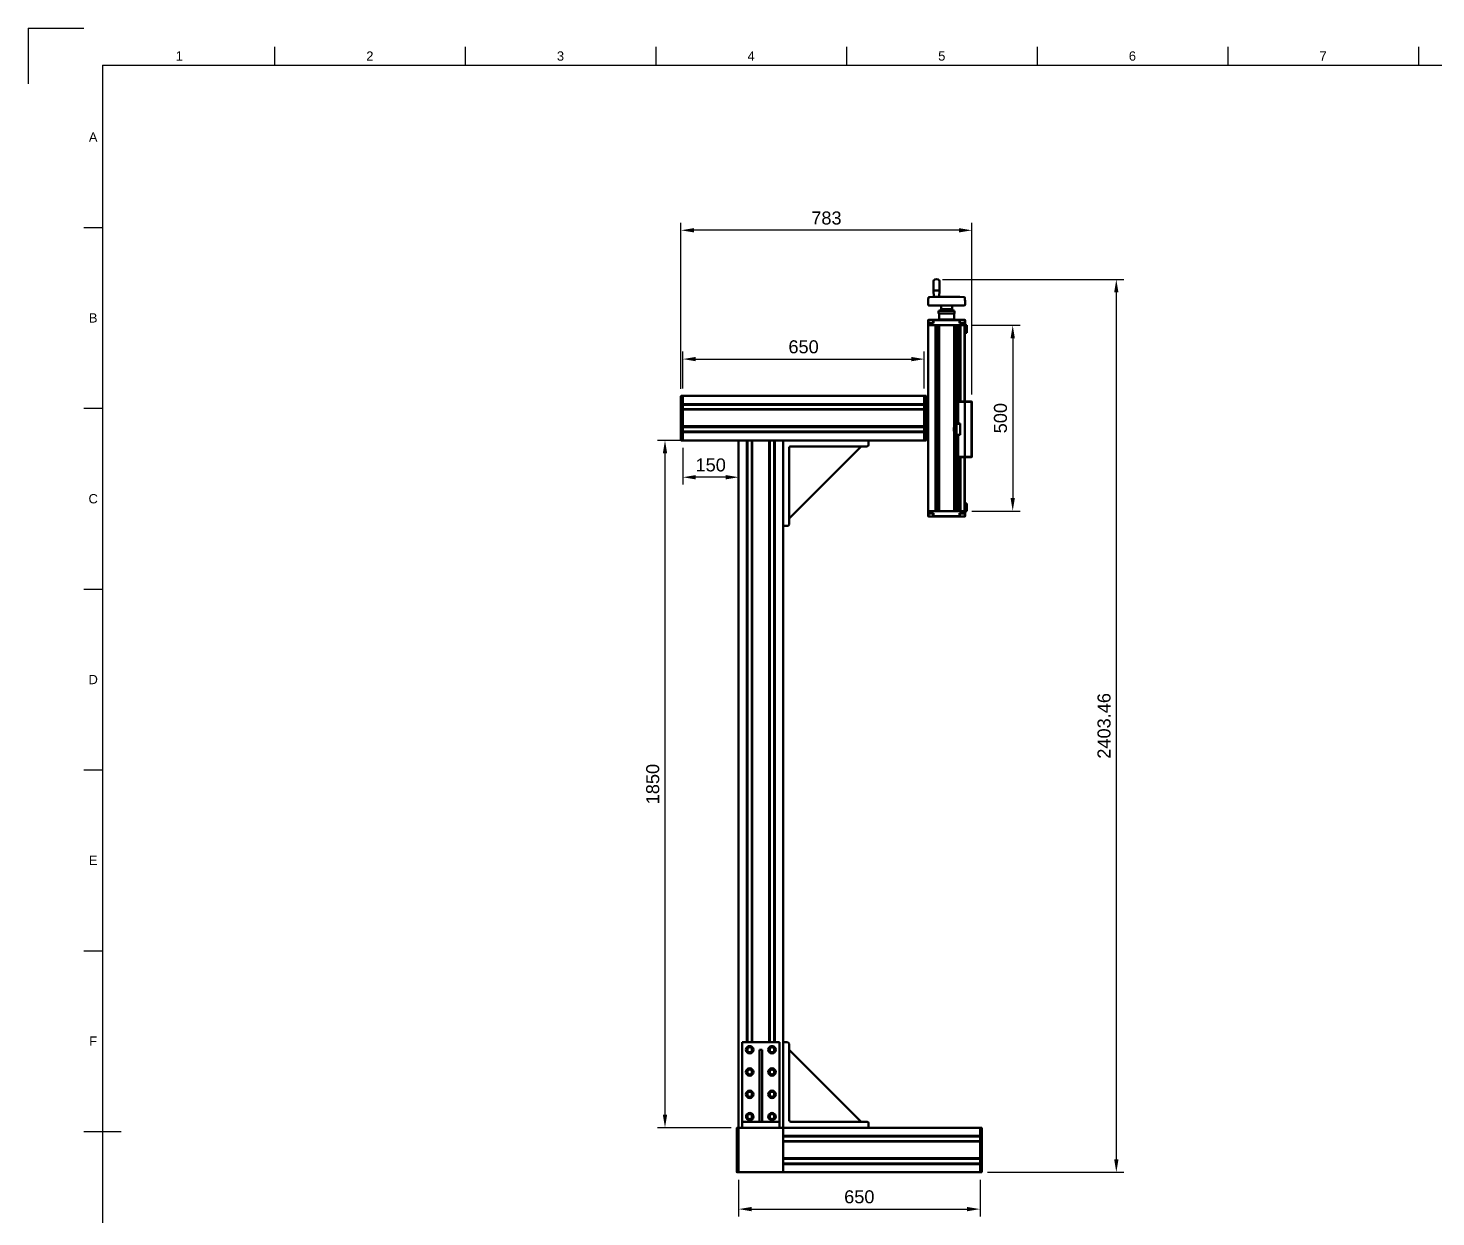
# Model space of a CAD drawing. Header units: millimetres. Extents: x 0 to 841, y 0 to 594.
# Drawn here: x 0 to 378.9, y 274 to 594 of the extents above; entities that cross this region are included whole.
import ezdxf
from ezdxf.enums import TextEntityAlignment as Align

# ---------------------------------------------------------------- set-up
doc = ezdxf.new("R2010")
doc.units = ezdxf.units.MM
doc.header["$LTSCALE"] = 0.75
for name, color, linetype, lineweight in [('Border', 7, 'Continuous', 25), ('FD_Dimensions', 7, 'Continuous', 25), ('Visible', 7, 'Continuous', 50)]:
    doc.layers.add(name, color=color, linetype=linetype, lineweight=lineweight)
doc.styles.add('FusionTitle', font='')
doc.styles.get("Standard").update_dxf_attribs({"font": 'arial.ttf'})
doc.styles.get('FusionTitle').set_extended_font_data('Arial Unicode MS')
doc.dimstyles.new('Dim-ISO-25', dxfattribs={"dimtxt": 3.5, "dimasz": 3.5, "dimexe": 2, "dimexo": 2, "dimgap": 1.5, "dimtad": 1, "dimzin": 12, "dimdsep": 46, "dimtxsty": 'Standard', "dimcen": 0, "dimazin": 3, "dimtp": 0.1, "dimtm": 0.1, "dimtfac": 0.714, "dimtmove": 0, "dimatfit": 3, "dimfxl": 1, "dimtzin": 12, "dimarcsym": 0})

# ---------------------------------------------------------------- blocks, each defined once
blk = doc.blocks.new('ISO_A1_SHEET')
at = {"layer": 'Border'}
for p, q in [((0, 594), (15, 594)), ((0, 594), (0, 579)), ((66.3125, 589), (66.3125, 584)), ((117.625, 589), (117.625, 584)), ((168.9375, 589), (168.9375, 584)), ((220.25, 589), (220.25, 584)), ((271.5625, 589), (271.5625, 584)), ((322.875, 589), (322.875, 584)), ((374.1875, 589), (374.1875, 584)), ((20, 584), (831, 584)), ((20, 584), (20, 10)), ((15, 540.333333), (20, 540.333333)), ((15, 491.666666), (20, 491.666666)), ((15, 443), (20, 443)), ((15, 394.333333), (20, 394.333333)), ((15, 345.666667), (20, 345.666667)), ((15, 297), (25, 297))]:
    blk.add_line(p, q, dxfattribs=at)
at = {"layer": 'Border', "style": 'FusionTitle'}
for s, p in [('1', (40.65625, 586.5)), ('2', (91.96875, 586.5)), ('3', (143.28125, 586.5)), ('4', (194.59375, 586.5)), ('5', (245.90625, 586.5)), ('6', (297.21875, 586.5)), ('7', (348.53125, 586.5)), ('A', (17.5, 564.666666)), ('B', (17.5, 516)), ('C', (17.5, 467.333333)), ('D', (17.5, 418.666667)), ('E', (17.5, 370)), ('F', (17.5, 321.333333))]:
    blk.add_text(s, height=2.5, dxfattribs=at).set_placement(p, align=Align.MIDDLE)
blk = doc.blocks.new('*D19')
at = {"layer": 'Defpoints', "color": 0, "transparency": 16777216}
for p in [(191.204114, 286.022407), (256.204114, 286.022407), (256.204114, 276.122912)]:
    blk.add_point(p, dxfattribs=at)
at = {"layer": 'FD_Dimensions', "lineweight": -2, "transparency": 16777216}
for p, q in [((191.204114, 284.022407), (191.204114, 274.122912)), ((256.204114, 284.022407), (256.204114, 274.122912)), ((194.704114, 276.122912), (252.704114, 276.122912))]:
    blk.add_line(p, q, dxfattribs=at)
at = {"layer": 'FD_Dimensions', "transparency": 16777216}
for points in [[(194.704114, 276.706245), (194.704114, 275.539579), (191.204114, 276.122912)], [(252.704114, 276.706245), (252.704114, 275.539579), (256.204114, 276.122912)]]:
    blk.add_solid(points, dxfattribs=at)
at = {"layer": 'FD_Dimensions', "color": 0, "transparency": 16777216, "insert": (223.704114, 279.409918), "char_height": 3.5, "attachment_point": 5}
blk.add_mtext('650', dxfattribs=at)
blk = doc.blocks.new('*D20')
at = {"layer": 'Defpoints', "color": 0, "transparency": 16777216}
for p in [(241.204114, 504.921902), (176.204114, 495.022407), (241.204114, 495.022407)]:
    blk.add_point(p, dxfattribs=at)
at = {"layer": 'FD_Dimensions', "lineweight": -2, "transparency": 16777216}
for p, q in [((176.204114, 497.022407), (176.204114, 506.921902)), ((179.704114, 504.921902), (237.704114, 504.921902)), ((241.204114, 497.022407), (241.204114, 506.921902))]:
    blk.add_line(p, q, dxfattribs=at)
at = {"layer": 'FD_Dimensions', "transparency": 16777216}
for points in [[(179.704114, 505.505235), (179.704114, 504.338569), (176.204114, 504.921902)], [(237.704114, 505.505235), (237.704114, 504.338569), (241.204114, 504.921902)]]:
    blk.add_solid(points, dxfattribs=at)
at = {"layer": 'FD_Dimensions', "color": 0, "transparency": 16777216, "insert": (208.704114, 508.208907), "char_height": 3.5, "attachment_point": 5}
blk.add_mtext('650', dxfattribs=at)
blk = doc.blocks.new('*D21')
at = {"layer": 'Defpoints', "color": 0, "transparency": 16777216}
for p in [(191.204114, 483.022407), (171.405125, 298.022407), (191.204114, 298.022407)]:
    blk.add_point(p, dxfattribs=at)
at = {"layer": 'FD_Dimensions', "lineweight": -2, "transparency": 16777216}
for p, q in [((189.204114, 483.022407), (169.405125, 483.022407)), ((171.405125, 479.522407), (171.405125, 301.522407)), ((189.204114, 298.022407), (169.405125, 298.022407))]:
    blk.add_line(p, q, dxfattribs=at)
at = {"layer": 'FD_Dimensions', "transparency": 16777216}
for points in [[(170.821791, 479.522407), (171.988458, 479.522407), (171.405125, 483.022407)], [(170.821791, 301.522407), (171.988458, 301.522407), (171.405125, 298.022407)]]:
    blk.add_solid(points, dxfattribs=at)
at = {"layer": 'FD_Dimensions', "color": 0, "transparency": 16777216, "insert": (168.118119, 390.522407), "char_height": 3.5, "attachment_point": 5, "rotation": 90}
blk.add_mtext('1850', dxfattribs=at)
blk = doc.blocks.new('*D22')
at = {"layer": 'Defpoints', "color": 0, "transparency": 16777216}
for p in [(252.004114, 514.022407), (252.004114, 464.022407), (264.997201, 464.022407)]:
    blk.add_point(p, dxfattribs=at)
at = {"layer": 'FD_Dimensions', "lineweight": -2, "transparency": 16777216}
for p, q in [((254.004114, 514.022407), (266.997201, 514.022407)), ((264.997201, 510.522407), (264.997201, 467.522407)), ((254.004114, 464.022407), (266.997201, 464.022407))]:
    blk.add_line(p, q, dxfattribs=at)
at = {"layer": 'FD_Dimensions', "transparency": 16777216}
for points in [[(264.413868, 510.522407), (265.580535, 510.522407), (264.997201, 514.022407)], [(264.413868, 467.522407), (265.580535, 467.522407), (264.997201, 464.022407)]]:
    blk.add_solid(points, dxfattribs=at)
at = {"layer": 'FD_Dimensions', "color": 0, "transparency": 16777216, "insert": (261.710196, 489.022407), "char_height": 3.5, "attachment_point": 5, "rotation": 90}
blk.add_mtext('500', dxfattribs=at)
blk = doc.blocks.new('*D23')
at = {"layer": 'Defpoints', "color": 0, "transparency": 16777216}
for p in [(176.204114, 483.022407), (176.204114, 473.122912), (191.204114, 470.028483)]:
    blk.add_point(p, dxfattribs=at)
at = {"layer": 'FD_Dimensions', "lineweight": -2, "transparency": 16777216}
for p, q in [((176.204114, 481.022407), (176.204114, 471.122912)), ((191.204114, 472.028483), (191.204114, 475.122912)), ((187.704114, 473.122912), (179.704114, 473.122912))]:
    blk.add_line(p, q, dxfattribs=at)
at = {"layer": 'FD_Dimensions', "transparency": 16777216}
for points in [[(179.704114, 473.706245), (179.704114, 472.539579), (176.204114, 473.122912)], [(187.704114, 473.706245), (187.704114, 472.539579), (191.204114, 473.122912)]]:
    blk.add_solid(points, dxfattribs=at)
at = {"layer": 'FD_Dimensions', "color": 0, "transparency": 16777216, "insert": (183.704114, 476.409918), "char_height": 3.5, "attachment_point": 5}
blk.add_mtext('150', dxfattribs=at)
blk = doc.blocks.new('*D24')
at = {"layer": 'Defpoints', "color": 0, "transparency": 16777216}
for p in [(175.704114, 539.591047), (175.704114, 494.922407), (254.004114, 493.422407)]:
    blk.add_point(p, dxfattribs=at)
at = {"layer": 'FD_Dimensions', "lineweight": -2, "transparency": 16777216}
for p, q in [((175.704114, 496.922407), (175.704114, 541.591047)), ((250.504114, 539.591047), (179.204114, 539.591047)), ((254.004114, 495.422407), (254.004114, 541.591047))]:
    blk.add_line(p, q, dxfattribs=at)
at = {"layer": 'FD_Dimensions', "transparency": 16777216}
for points in [[(179.204114, 540.174381), (179.204114, 539.007714), (175.704114, 539.591047)], [(250.504114, 540.174381), (250.504114, 539.007714), (254.004114, 539.591047)]]:
    blk.add_solid(points, dxfattribs=at)
at = {"layer": 'FD_Dimensions', "color": 0, "transparency": 16777216, "insert": (214.854114, 542.879246), "char_height": 3.5, "attachment_point": 5}
blk.add_mtext('783', dxfattribs=at)
blk = doc.blocks.new('*D25')
at = {"layer": 'Defpoints', "color": 0, "transparency": 16777216}
for p in [(244.06612, 526.368425), (256.204114, 286.022407), (292.879223, 286.022407)]:
    blk.add_point(p, dxfattribs=at)
at = {"layer": 'FD_Dimensions', "lineweight": -2, "transparency": 16777216}
for p, q in [((246.06612, 526.368425), (294.879223, 526.368425)), ((292.879223, 522.868425), (292.879223, 289.522407)), ((258.204114, 286.022407), (294.879223, 286.022407))]:
    blk.add_line(p, q, dxfattribs=at)
at = {"layer": 'FD_Dimensions', "transparency": 16777216}
for points in [[(292.29589, 522.868425), (293.462556, 522.868425), (292.879223, 526.368425)], [(292.29589, 289.522407), (293.462556, 289.522407), (292.879223, 286.022407)]]:
    blk.add_solid(points, dxfattribs=at)
at = {"layer": 'FD_Dimensions', "color": 0, "transparency": 16777216, "insert": (289.591024, 406.195416), "char_height": 3.5, "attachment_point": 5, "rotation": 90}
blk.add_mtext('2403.46', dxfattribs=at)

msp = doc.modelspace()

# ---------------------------------------------------------------- linework, layer by layer
at = {"layer": 'Visible'}
for p, q in [((243.6911, 523.4224), (243.6911, 525.8843)), ((243.7831, 521.6656), (243.6911, 523.4224)), ((243.6911, 523.4224), (245.2911, 523.4224)), ((245.2007, 521.6964), (245.2911, 523.4224)), ((245.2911, 523.4224), (245.2911, 525.8843)), ((251.8894, 519.3124), (242.5188, 519.3124)), ((245.7041, 519.3124), (245.7041, 518.3324)), ((248.7041, 519.3124), (248.7041, 518.3324)), ((242.2041, 515.4224), (242.3041, 515.5224)), ((242.2041, 515.4224), (242.3041, 515.4224)), ((242.2041, 514.6224), (242.2041, 515.4224)), ((242.9541, 515.5224), (242.3041, 515.5224)), ((242.3041, 515.4224), (242.3041, 514.7024)), ((242.3841, 515.5024), (243.5241, 515.5024)), ((243.8041, 515.5224), (242.9541, 515.5224)), ((243.6041, 515.4224), (243.6041, 514.7024)), ((243.6041, 515.4224), (243.7041, 515.4224)), ((243.8041, 515.5224), (243.7041, 515.4224)), ((243.7041, 515.4224), (243.7041, 514.6224)), ((243.7041, 515.4224), (250.7041, 515.4224)), ((250.6041, 515.5224), (243.8041, 515.5224)), ((245.2041, 517.9474), (245.0541, 517.8974)), ((245.0541, 517.8974), (245.0541, 517.2274)), ((249.3541, 517.8974), (245.0541, 517.8974)), ((245.2041, 517.1774), (245.0541, 517.2274)), ((249.3541, 517.2274), (245.0541, 517.2274)), ((249.2041, 517.9474), (245.2041, 517.9474)), ((245.2041, 517.1774), (245.2041, 515.5774)), ((249.2041, 517.1774), (245.2041, 517.1774)), ((249.2041, 515.5774), (245.2041, 515.5774)), ((245.4541, 518.2624), (245.4541, 517.9674)), ((245.4541, 518.2624), (248.9541, 518.2624)), ((245.4541, 517.9674), (248.9541, 517.9674)), ((245.4541, 515.5624), (245.4541, 515.5774)), ((248.9541, 515.5624), (245.4541, 515.5624)), ((245.6041, 517.9674), (245.6041, 517.9474)), ((248.7041, 518.3324), (245.7041, 518.3324)), ((246.1041, 518.3324), (246.1041, 518.3124)), ((248.3041, 518.3124), (246.1041, 518.3124)), ((246.4041, 515.5624), (246.3641, 515.5224)), ((246.4041, 518.2624), (246.4041, 518.3124)), ((248.0041, 518.2624), (248.0041, 518.3124)), ((248.0041, 515.5624), (248.0441, 515.5224)), ((248.3041, 518.3324), (248.3041, 518.3124)), ((248.8041, 517.9674), (248.8041, 517.9474)), ((248.9541, 518.2624), (248.9541, 517.9674)), ((248.9541, 515.5624), (248.9541, 515.5774)), ((249.2041, 517.9474), (249.3541, 517.8974)), ((249.2041, 517.1774), (249.3541, 517.2274)), ((249.2041, 517.1774), (249.2041, 515.5774)), ((249.3541, 517.8974), (249.3541, 517.2274)), ((250.7041, 515.4224), (250.6041, 515.5224)), ((251.4541, 515.5224), (250.6041, 515.5224)), ((250.7041, 514.6224), (250.7041, 515.4224)), ((250.7041, 515.4224), (250.8041, 515.4224)), ((250.8041, 515.4224), (250.8041, 514.7024)), ((250.8841, 515.5024), (252.0241, 515.5024)), ((252.1041, 515.5224), (251.4541, 515.5224)), ((252.1041, 515.5224), (252.2041, 515.4224)), ((252.1041, 515.4224), (252.2041, 515.4224)), ((252.1041, 515.4224), (252.1041, 514.7024)), ((252.2041, 515.4224), (252.2041, 514.6224)), ((242.2041, 514.6224), (242.2041, 514.0224)), ((242.3041, 514.6224), (242.2041, 514.6224)), ((242.2041, 514.0224), (242.2041, 464.0224)), ((242.2041, 514.0224), (242.3041, 514.0224)), ((242.3041, 514.7024), (242.3041, 514.6224)), ((242.3041, 514.7024), (243.6041, 514.7024)), ((242.3041, 514.7024), (243.6041, 514.7024)), ((242.3041, 514.0224), (242.3041, 514.6224)), ((243.7041, 514.6224), (242.3041, 514.6224)), ((242.3041, 514.0224), (252.1041, 514.0224)), ((244.1991, 514.0224), (242.3041, 514.0224)), ((243.6041, 514.7024), (243.6041, 514.6224)), ((244.1991, 464.0224), (244.1991, 514.0224)), ((244.2041, 464.0224), (244.2041, 514.0224)), ((244.4041, 464.0224), (244.4041, 514.0224)), ((245.0041, 514.0224), (245.0041, 464.0224)), ((245.2041, 464.0224), (245.2041, 514.0224)), ((245.2091, 514.0224), (245.2091, 464.0224)), ((249.1991, 514.0224), (245.2091, 514.0224)), ((249.1991, 486.5192), (249.1991, 514.0224)), ((249.2041, 486.5206), (249.2041, 514.0224)), ((249.4041, 486.5224), (249.4041, 514.0224)), ((250.0041, 514.0224), (250.0041, 487.5224)), ((250.2041, 493.5224), (250.2041, 514.0224)), ((252.1041, 514.6224), (250.7041, 514.6224)), ((250.8041, 514.7024), (250.8041, 514.6224)), ((250.8041, 514.7024), (252.1041, 514.7024)), ((250.8041, 514.7024), (252.1041, 514.7024)), ((250.8041, 514.0224), (250.8041, 493.5224)), ((250.9041, 493.5224), (250.9041, 514.0224)), ((252.0041, 514.0224), (252.0041, 493.5224)), ((252.1041, 514.7024), (252.1041, 514.6224)), ((252.1041, 514.6224), (252.1041, 514.0224)), ((252.2041, 514.6224), (252.1041, 514.6224)), ((252.1041, 514.0224), (252.2041, 514.0224)), ((252.1041, 493.5224), (252.1041, 514.0224)), ((252.1041, 512.0224), (252.1741, 512.0224)), ((252.1741, 512.0224), (252.1741, 514.0224)), ((252.1741, 512.0224), (252.6241, 512.0224)), ((252.2041, 514.0224), (252.2041, 514.6224)), ((252.2041, 514.0224), (252.6241, 514.0224)), ((252.6241, 512.0224), (252.6241, 514.0224)), ((175.7041, 494.9224), (175.7041, 483.1224)), ((176.2041, 495.0224), (175.8041, 495.0224)), ((176.2041, 495.0224), (241.2041, 495.0224)), ((176.2041, 495.0224), (176.2041, 492.8274)), ((176.2041, 483.0224), (176.2041, 495.0224)), ((176.2041, 492.8274), (241.2041, 492.8274)), ((176.2041, 492.7274), (241.2041, 492.7274)), ((176.2041, 492.6224), (241.2041, 492.6224)), ((241.2041, 495.0224), (241.2041, 492.8274)), ((241.6041, 495.0224), (241.2041, 495.0224)), ((241.2041, 495.0224), (241.2041, 483.0224)), ((241.7041, 483.1224), (241.7041, 494.9224)), ((250.2041, 493.5224), (250.2041, 487.5474)), ((250.3041, 493.4224), (250.2041, 493.5224)), ((252.1041, 493.5224), (250.2041, 493.5224)), ((250.3041, 493.4224), (252.1041, 493.4224)), ((250.3041, 487.5474), (250.3041, 493.4224)), ((252.1041, 493.4224), (252.1041, 493.5224)), ((253.9041, 493.5224), (252.1041, 493.5224)), ((252.1041, 493.5224), (252.1041, 493.4224)), ((252.1041, 478.6224), (252.1041, 493.4224)), ((252.1041, 478.6224), (252.1041, 493.4224)), ((252.1041, 493.4224), (253.9041, 493.4224)), ((253.9041, 493.4224), (253.9041, 493.5224)), ((254.0041, 493.4224), (253.9041, 493.5224)), ((253.9041, 493.4224), (253.9041, 478.6224)), ((253.9041, 493.4224), (254.0041, 493.4224)), ((254.0041, 478.6224), (254.0041, 493.4224)), ((176.2041, 491.4224), (241.2041, 491.4224)), ((176.2041, 491.3174), (241.2041, 491.3174)), ((176.2041, 491.1967), (176.2041, 486.8274)), ((241.2041, 491.1967), (241.2041, 486.8274)), ((176.2041, 486.8274), (241.2041, 486.8274)), ((176.2041, 486.7274), (241.2041, 486.7274)), ((176.2041, 486.6224), (241.2041, 486.6224)), ((176.2041, 485.4224), (241.2041, 485.4224)), ((176.2041, 485.3174), (241.2041, 485.3174)), ((176.2041, 485.2174), (241.2041, 485.2174)), ((176.2041, 485.2174), (176.2041, 483.0224)), ((241.2041, 485.2174), (241.2041, 483.0224)), ((249.1585, 485.5824), (249.1585, 486.4624)), ((249.1991, 464.0224), (249.1991, 485.5256)), ((249.2041, 464.0224), (249.2041, 485.5242)), ((249.2185, 486.5224), (249.7585, 486.5224)), ((249.2185, 485.5224), (249.7585, 485.5224)), ((249.4041, 464.0224), (249.4041, 485.5224)), ((249.8285, 486.5224), (249.7585, 486.5224)), ((249.7585, 485.5224), (249.7585, 486.5224)), ((249.7585, 486.5224), (249.7585, 485.5224)), ((249.8285, 485.5224), (249.7585, 485.5224)), ((249.7747, 487.5224), (249.7747, 486.5224)), ((249.8547, 487.5224), (249.7747, 487.5224)), ((249.7747, 485.5224), (249.7747, 484.5224)), ((249.8285, 486.5224), (249.8285, 485.5224)), ((249.8285, 486.3224), (249.835, 486.3224)), ((249.8285, 485.7224), (249.835, 485.7224)), ((249.8547, 484.5224), (249.8547, 487.5224)), ((249.8547, 487.5224), (250.8541, 487.5224)), ((250.2041, 487.5474), (250.3041, 487.5474)), ((250.2041, 487.5224), (250.2041, 487.5474)), ((250.3041, 487.5474), (250.8541, 487.5474)), ((250.8041, 487.5474), (250.8041, 487.5224)), ((250.8541, 487.5474), (250.8541, 484.4974)), ((250.8541, 484.5224), (250.8541, 487.5224)), ((175.8041, 483.0224), (176.2041, 483.0224)), ((176.2041, 483.0224), (241.2041, 483.0224)), ((193.3991, 483.0224), (191.2041, 483.0224)), ((191.2041, 483.0224), (191.2041, 298.0224)), ((193.3991, 483.0224), (193.3991, 321.0224)), ((193.4991, 483.0224), (193.4991, 321.0224)), ((193.6041, 483.0224), (193.6041, 321.0224)), ((194.8041, 483.0224), (194.8041, 321.0224)), ((194.9091, 483.0224), (194.9091, 321.0224)), ((199.3991, 483.0224), (195.0298, 483.0224)), ((199.3991, 483.0224), (199.3991, 321.0224)), ((199.4991, 483.0224), (199.4991, 321.0224)), ((199.6041, 483.0224), (199.6041, 321.0224)), ((200.8041, 483.0224), (200.8041, 321.0224)), ((200.9091, 483.0224), (200.9091, 321.0224)), ((203.2041, 483.0224), (201.0091, 483.0224)), ((201.0091, 483.0224), (201.0091, 321.0224)), ((203.2041, 483.0224), (203.2041, 298.0224)), ((204.8041, 462.0224), (224.2041, 481.4224)), ((205.3041, 481.4224), (225.8041, 481.4224)), ((226.2041, 481.8224), (226.2041, 483.0224)), ((241.2041, 483.0224), (241.6041, 483.0224)), ((249.7747, 484.5224), (249.8547, 484.5224)), ((249.8547, 484.5224), (250.8541, 484.5224)), ((250.0041, 484.5224), (250.0041, 464.0224)), ((250.2041, 484.4974), (250.2041, 484.5224)), ((250.2041, 484.4974), (250.2041, 478.5224)), ((250.3041, 484.4974), (250.2041, 484.4974)), ((250.3041, 478.6224), (250.3041, 484.4974)), ((250.8541, 484.4974), (250.3041, 484.4974)), ((250.8041, 484.5224), (250.8041, 484.4974)), ((204.8041, 460.4224), (204.8041, 480.9224)), ((250.2041, 478.5224), (250.3041, 478.6224)), ((250.2041, 478.5224), (252.1041, 478.5224)), ((250.2041, 464.0224), (250.2041, 478.5224)), ((252.1041, 478.6224), (250.3041, 478.6224)), ((250.8041, 478.5224), (250.8041, 464.0224)), ((250.9041, 464.0224), (250.9041, 478.5224)), ((252.0041, 478.5224), (252.0041, 464.0224)), ((252.1041, 478.5224), (252.1041, 478.6224)), ((253.9041, 478.6224), (252.1041, 478.6224)), ((252.1041, 478.6224), (252.1041, 478.5224)), ((252.1041, 478.5224), (253.9041, 478.5224)), ((252.1041, 464.0224), (252.1041, 478.5224)), ((253.9041, 478.6224), (253.9041, 478.5224)), ((253.9041, 478.6224), (254.0041, 478.6224)), ((253.9041, 478.5224), (254.0041, 478.6224)), ((242.2041, 464.0224), (242.2041, 463.4224)), ((242.3041, 464.0224), (242.2041, 464.0224)), ((242.2041, 462.6224), (242.2041, 463.4224)), ((242.2041, 463.4224), (242.3041, 463.4224)), ((242.3041, 462.6224), (242.2041, 462.6224)), ((242.3041, 462.5224), (242.2041, 462.6224)), ((242.3041, 463.4224), (242.3041, 464.0224)), ((242.3041, 464.0224), (252.1041, 464.0224)), ((242.3041, 464.0224), (244.1991, 464.0224)), ((242.3041, 463.3424), (242.3041, 463.4224)), ((242.3041, 463.4224), (243.7041, 463.4224)), ((242.3041, 462.6224), (242.3041, 463.3424)), ((243.6041, 463.3424), (242.3041, 463.3424)), ((243.6041, 463.3424), (242.3041, 463.3424)), ((242.3041, 462.5224), (242.9541, 462.5224)), ((243.5241, 462.5424), (242.3841, 462.5424)), ((242.9541, 462.5224), (243.8041, 462.5224)), ((243.6041, 463.3424), (243.6041, 463.4224)), ((243.6041, 462.6224), (243.6041, 463.3424)), ((243.7041, 462.6224), (243.6041, 462.6224)), ((243.7041, 463.4224), (243.7041, 462.6224)), ((243.7041, 462.6224), (243.8041, 462.5224)), ((250.7041, 462.6224), (243.7041, 462.6224)), ((243.8041, 462.5224), (250.6041, 462.5224)), ((245.2091, 464.0224), (249.1991, 464.0224)), ((250.6041, 462.5224), (250.7041, 462.6224)), ((250.6041, 462.5224), (251.4541, 462.5224)), ((250.7041, 463.4224), (252.1041, 463.4224)), ((250.7041, 462.6224), (250.7041, 463.4224)), ((250.8041, 462.6224), (250.7041, 462.6224)), ((250.8041, 463.3424), (250.8041, 463.4224)), ((250.8041, 462.6224), (250.8041, 463.3424)), ((252.1041, 463.3424), (250.8041, 463.3424)), ((252.1041, 463.3424), (250.8041, 463.3424)), ((252.0241, 462.5424), (250.8841, 462.5424)), ((251.4541, 462.5224), (252.1041, 462.5224)), ((252.1741, 466.0224), (252.1041, 466.0224)), ((252.1041, 464.0224), (252.1041, 463.4224)), ((252.2041, 464.0224), (252.1041, 464.0224)), ((252.1041, 463.3424), (252.1041, 463.4224)), ((252.1041, 463.4224), (252.2041, 463.4224)), ((252.1041, 462.6224), (252.1041, 463.3424)), ((252.2041, 462.6224), (252.1041, 462.6224)), ((252.2041, 462.6224), (252.1041, 462.5224)), ((252.1741, 466.0224), (252.6241, 466.0224)), ((252.1741, 464.0224), (252.1741, 466.0224)), ((252.2041, 464.0224), (252.6241, 464.0224)), ((252.2041, 463.4224), (252.2041, 464.0224)), ((252.2041, 463.4224), (252.2041, 462.6224)), ((252.6241, 464.0224), (252.6241, 466.0224)), ((203.2041, 460.0224), (204.4041, 460.0224)), ((192.2041, 321.0224), (202.2041, 321.0224)), ((192.2041, 321.0224), (192.2041, 320.6224)), ((192.2041, 300.1224), (192.2041, 320.6224)), ((193.6041, 319.3316), (193.6041, 318.7132)), ((194.8041, 319.3316), (194.8041, 318.7132)), ((196.8041, 299.6224), (196.8041, 319.0224)), ((196.8041, 319.0224), (197.6041, 319.0224)), ((197.6041, 319.0224), (197.6041, 299.6224)), ((199.6041, 319.3316), (199.6041, 318.7132)), ((200.8041, 319.3316), (200.8041, 318.7132)), ((202.2041, 320.6224), (202.2041, 321.0224)), ((202.2041, 320.6224), (202.2041, 300.1224)), ((204.4041, 321.0224), (203.2041, 321.0224)), ((204.8041, 300.1224), (204.8041, 320.6224)), ((224.2041, 299.6224), (204.8041, 319.0224)), ((193.6041, 313.3316), (193.6041, 312.7132)), ((194.8041, 313.3316), (194.8041, 312.7132)), ((199.6041, 313.3316), (199.6041, 312.7132)), ((200.8041, 313.3316), (200.8041, 312.7132)), ((193.6041, 307.3316), (193.6041, 306.7132)), ((194.8041, 307.3316), (194.8041, 306.7132)), ((199.6041, 307.3316), (199.6041, 306.7132)), ((200.8041, 307.3316), (200.8041, 306.7132)), ((192.2041, 299.6224), (192.2041, 300.1224)), ((192.2041, 299.6224), (202.2041, 299.6224)), ((192.2041, 299.6224), (192.2041, 299.2224)), ((193.6041, 301.3316), (193.6041, 300.7132)), ((194.8041, 301.3316), (194.8041, 300.7132)), ((199.6041, 301.3316), (199.6041, 300.7132)), ((200.8041, 301.3316), (200.8041, 300.7132)), ((202.2041, 300.1224), (202.2041, 299.6224)), ((202.2041, 299.2224), (202.2041, 299.6224)), ((225.8041, 299.6224), (205.3041, 299.6224)), ((190.7041, 297.9224), (190.7041, 286.1224)), ((191.2041, 298.0224), (190.8041, 298.0224)), ((192.2041, 298.0224), (191.2041, 298.0224)), ((191.2041, 298.0224), (192.2041, 298.0224)), ((191.2041, 298.0224), (191.2041, 298.0224)), ((191.2041, 298.0224), (191.2041, 298.0224)), ((191.2041, 286.0224), (191.2041, 298.0224)), ((191.3041, 298.0224), (191.2041, 298.0224)), ((191.3041, 298.0224), (203.1041, 298.0224)), ((192.2041, 298.0224), (192.2041, 299.2224)), ((202.2041, 299.2224), (202.2041, 298.0224)), ((203.2041, 298.0224), (202.2041, 298.0224)), ((202.2041, 298.0224), (256.2041, 298.0224)), ((203.2041, 298.0224), (203.1041, 298.0224)), ((203.2041, 298.0224), (203.2041, 286.0224)), ((203.2041, 295.8274), (256.2041, 295.8274)), ((203.2041, 295.7274), (256.2041, 295.7274)), ((203.2041, 295.6224), (256.2041, 295.6224)), ((226.2041, 298.0224), (226.2041, 299.2224)), ((256.2041, 298.0224), (256.2041, 295.8274)), ((256.6041, 298.0224), (256.2041, 298.0224)), ((256.2041, 298.0224), (256.2041, 286.0224)), ((256.7041, 286.1224), (256.7041, 297.9224)), ((203.2041, 294.4224), (256.2041, 294.4224)), ((203.2041, 294.3174), (256.2041, 294.3174)), ((256.2041, 294.1967), (256.2041, 289.8274)), ((203.2041, 289.8274), (256.2041, 289.8274)), ((203.2041, 289.7274), (256.2041, 289.7274)), ((203.2041, 289.6224), (256.2041, 289.6224)), ((203.2041, 288.4224), (256.2041, 288.4224)), ((203.2041, 288.3174), (256.2041, 288.3174)), ((203.2041, 288.2174), (256.2041, 288.2174)), ((256.2041, 288.2174), (256.2041, 286.0224)), ((190.8041, 286.0224), (191.2041, 286.0224)), ((191.2041, 286.0224), (191.3041, 286.0224)), ((203.1041, 286.0224), (191.3041, 286.0224)), ((203.1041, 286.0224), (203.2041, 286.0224)), ((203.2041, 286.0224), (256.2041, 286.0224)), ((256.2041, 286.0224), (256.6041, 286.0224))]:
    msp.add_line(p, q, dxfattribs=at)
at = {"layer": 'Visible', "extrusion": (0, 0, -1)}
for centre, radius in [((-194.2041, 319.0224), 1), ((-194.2041, 319.0224), 0.675), ((-200.2041, 319.0224), 1), ((-200.2041, 319.0224), 0.675), ((-194.2041, 313.0224), 1), ((-194.2041, 313.0224), 0.675), ((-200.2041, 313.0224), 1), ((-200.2041, 313.0224), 0.675), ((-194.2041, 307.0224), 1), ((-194.2041, 307.0224), 0.675), ((-200.2041, 307.0224), 1), ((-200.2041, 307.0224), 0.675), ((-194.2041, 301.0224), 0.675), ((-200.2041, 301.0224), 0.675)]:
    msp.add_circle(centre, radius, dxfattribs=at)
for centre, radius, start, end in [((-244.1911, 525.8843), 0.5, 0, 75.522488), ((-244.4911, 524.7224), 1.7, 75.522488, 104.477512), ((-244.7911, 525.8843), 0.5, 104.477512, 180), ((-242.5188, 519.6124), 0.3, 270, 1.294367), ((-300.0541, 518.3124), 57.85, 1.294367, 3.093287), ((-242.4881, 521.4233), 0.2, 3.093287, 87.835231), ((-247.2041, 396.6624), 125.05, 87.835231, 92.164769), ((-251.8894, 519.6124), 0.3, 178.705633, 270), ((-251.9201, 521.4233), 0.2, 92.164769, 176.906713), ((-194.3541, 518.3124), 57.85, 176.906713, 178.705633), ((-242.3841, 515.4224), 0.08, 0, 90), ((-243.5241, 515.4224), 0.08, 90, 180), ((-250.8841, 515.4224), 0.08, 0, 90), ((-252.0241, 515.4224), 0.08, 90, 180), ((-249.2185, 486.4624), 0.06, 0, 90), ((-249.2185, 485.5824), 0.06, 270, 0), ((-205.3041, 480.9224), 0.5, 0, 90), ((-242.3841, 462.6224), 0.08, 270, 0), ((-243.5241, 462.6224), 0.08, 180, 270), ((-250.8841, 462.6224), 0.08, 270, 0), ((-252.0241, 462.6224), 0.08, 180, 270), ((-194.2041, 301.0224), 1, 295.841933, 244.158067), ((-200.2041, 301.0224), 1, 295.841933, 244.158067), ((-205.3041, 300.1224), 0.5, 270, 0)]:
    msp.add_arc(centre, radius, start, end, dxfattribs=at)
at = {"layer": 'Visible'}
for centre, radius, start, end in [((175.8041, 494.9224), 0.1, 90, 180), ((241.6041, 494.9224), 0.1, 360, 90), ((175.8041, 483.1224), 0.1, 180, 270), ((225.8041, 481.8224), 0.4, 270, 0), ((241.6041, 483.1224), 0.1, 270, 0), ((204.4041, 460.4224), 0.4, 270, 0), ((204.4041, 320.6224), 0.4, 360, 90), ((194.2041, 301.0224), 1, 244.158067, 295.841933), ((194.2041, 290.1492), 9.4825, 87.365503, 92.634497), ((200.2041, 301.0224), 1, 244.158067, 295.841933), ((200.2041, 290.1492), 9.4825, 87.365503, 92.634497), ((225.8041, 299.2224), 0.4, 360, 90), ((190.8041, 297.9224), 0.1, 90, 180), ((256.6041, 297.9224), 0.1, 0, 90), ((190.8041, 286.1224), 0.1, 180, 270), ((256.6041, 286.1224), 0.1, 270, 0)]:
    msp.add_arc(centre, radius, start, end, dxfattribs=at)
at = {"layer": 'Visible', "extrusion": (0, 0, -1)}
msp.add_ellipse((249.8297, 486.0224), major_axis=(0, 0.34), ratio=0.03333333, start_param=-0.09948426, end_param=3.24107691, dxfattribs=at)

# ---------------------------------------------------------------- block references
at = {"layer": 'Border'}
msp.add_blockref('ISO_A1_SHEET', (0, 0), dxfattribs=at)

# ---------------------------------------------------------------- dimensions: what is measured, and where the dimension line sits
at = {"layer": 'FD_Dimensions'}
for base, p1, p2, angle, picture, middle in [((175.7041, 539.591), (254.0041, 493.4224), (175.7041, 494.9224), 180, '*D24', (214.8541, 542.8792)), ((292.8792, 286.0224), (244.0661, 526.3684), (256.2041, 286.0224), 90, '*D25', (289.591, 406.1954))]:
    dim = msp.add_linear_dim(base=base, p1=p1, p2=p2, angle=angle, dimstyle='Dim-ISO-25', override={"dimlfac": 10, "dimclrd": 256, "dimclre": 256}, dxfattribs=at)
    dim.commit()
    dim.dimension.update_dxf_attribs({"geometry": picture, "text_midpoint": middle})
for p1, p2, distance, picture, middle in [((252.0041, 514.0224), (252.0041, 464.0224), 12.9931, '*D22', (261.7102, 489.0224)), ((176.2041, 495.0224), (241.2041, 495.0224), 9.8995, '*D20', (208.7041, 508.2089)), ((191.2041, 483.0224), (191.2041, 298.0224), -19.799, '*D21', (168.1181, 390.5224)), ((191.2041, 286.0224), (256.2041, 286.0224), -9.8995, '*D19', (223.7041, 279.4099))]:
    dim = msp.add_aligned_dim(p1=p1, p2=p2, distance=distance, dimstyle='Dim-ISO-25', override={"dimlfac": 10, "dimclrd": 256, "dimclre": 256}, dxfattribs=at)
    dim.commit()
    dim.dimension.update_dxf_attribs({"geometry": picture, "text_midpoint": middle})
dim = msp.add_linear_dim(base=(176.2041, 473.1229), p1=(191.2041, 470.0285), p2=(176.2041, 483.0224), dimstyle='Dim-ISO-25', override={"dimlfac": 10, "dimclrd": 256, "dimclre": 256}, dxfattribs=at)
dim.commit()
dim.dimension.update_dxf_attribs({"geometry": '*D23', "text_midpoint": (183.7041, 476.4099)})

doc.saveas('drawing.dxf')
